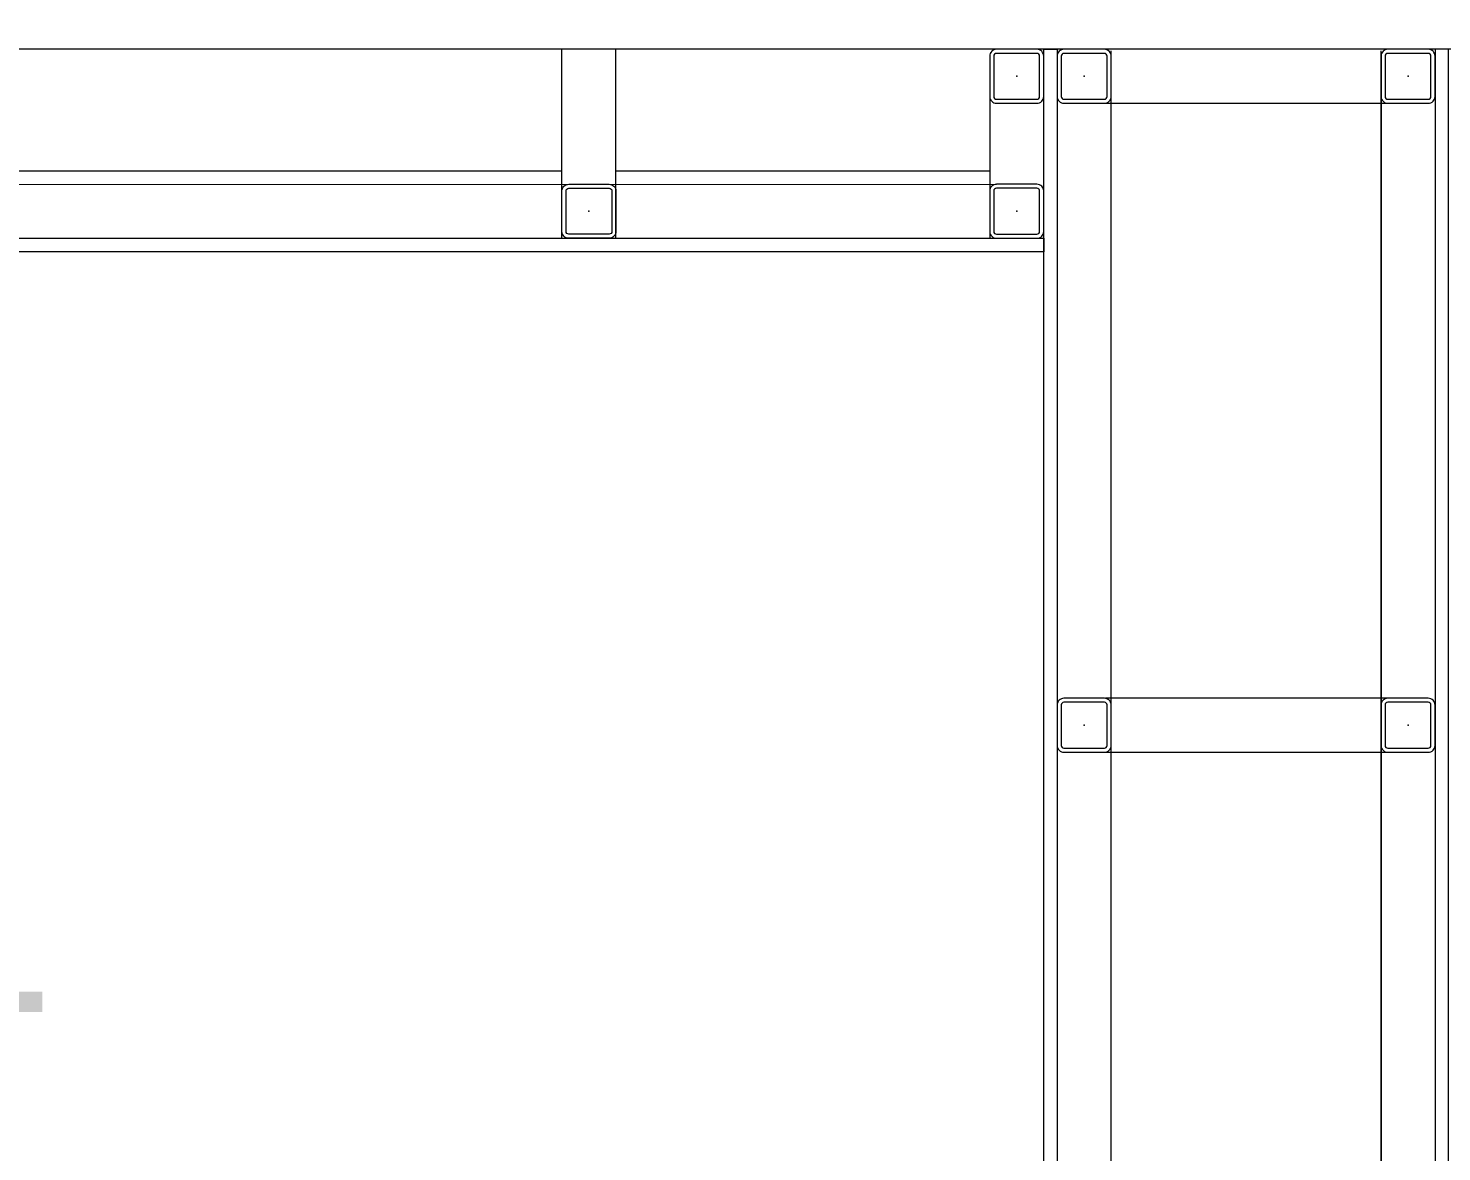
# Model space of a CAD drawing. Extents: x -3709 to 34962, y 0 to 8245.
# Drawn here: x 3145.6 to 3250.3, y 3375.8 to 3459.1 of the extents above; entities that cross this region are included whole.
import ezdxf
from ezdxf.enums import TextEntityAlignment as Align

# ---------------------------------------------------------------- set-up
doc = ezdxf.new("R2010")
doc.units = 0
doc.layers.get('0').update_dxf_attribs({"color": 9, "lineweight": 9})
for name, color, linetype, lineweight in [('00', 9, 'Continuous', 9), ('06D', 9, 'Continuous', 9), ('10', 9, 'Continuous', 9), ('11', 9, 'Continuous', 9), ('21_MAHAL', 9, 'Continuous', 9), ('33', 9, 'BATTING', 9)]:
    doc.layers.add(name, color=color, linetype=linetype, lineweight=lineweight)
doc.styles.add('Arial', font='arial.ttf', dxfattribs={"height": 2.5})
doc.styles.add('MuuM_TEXT-STANDART', font='ARIALN.TTF')
doc.linetypes.add('BATTING', pattern='A,0.0001,-0.1,[134,ltypeshp.shx,S=0.1,R=0,X=-0.1,Y=0],-0.2,[134,ltypeshp.shx,S=0.1,R=180,X=0.1,Y=0],-0.1', length=0.4001)

# ---------------------------------------------------------------- blocks, each defined once
blk = doc.blocks.new('Prf-40x40')
for points in [[(1.5, -2), (-1.5, -2, -0.414214), (-2, -1.5), (-2, 1.5, -0.414214), (-1.5, 2), (1.5, 2, -0.414214), (2, 1.5), (2, -1.5, -0.414214)], [(1.5, -1.7), (-1.5, -1.7, -0.414214), (-1.7, -1.5), (-1.7, 1.5, -0.414214), (-1.5, 1.7), (1.5, 1.7, -0.414214), (1.7, 1.5), (1.7, -1.5, -0.414214)]]:
    blk.add_lwpolyline(points, format="xyb", close=True)
blk.add_point((0, 0))
blk = doc.blocks.new('0_roomno2')
at = {"style": 'Arial'}
blk.add_attdef('ODANO', (0, 1.17), '', height=2, dxfattribs=at)
blk.add_attdef('MEKANADI', text='', height=2, dxfattribs=at).set_placement((0.35, -3), align=Align.BOTTOM_LEFT)
at = {"style": 'MuuM_TEXT-STANDART', "width": 0.6}
for tag, p in [('YER01', (10, -4.5)), ('TAVAN01', (13.75, -4.5)), ('DUVAR01', (17.5, -4.5)), ('YER02', (10, -6.75)), ('TAVAN02', (13.75, -6.75)), ('DUVAR02', (17.5, -6.75)), ('YER03', (10, -9)), ('TAVAN03', (13.75, -9)), ('DUVAR03', (17.5, -9))]:
    blk.add_attdef(tag, text='', height=1.5, dxfattribs=at).set_placement(p, align=Align.MIDDLE_CENTER)
for tag, p in [('M2', (0.35, -4.875)), ('TEMIZTAVANYUKSEKLIGI', (1.8, -8.608))]:
    blk.add_attdef(tag, text='', height=1.5, dxfattribs=at).set_placement(p, align=Align.MIDDLE_LEFT)

msp = doc.modelspace()

# ---------------------------------------------------------------- linework, layer by layer
at = {"layer": '00'}
msp.add_lwpolyline([(3475.84, 3542.5), (3450.84, 3542.5), (3450.84, 3457.5), (2820.84, 3457.5), (2820.84, 3405)], dxfattribs=at)
at = {"layer": '06D'}
for points in [[(3185.14, 3443.5), (3185.14, 3457.5)], [(3189.14, 3443.5), (3189.14, 3457.5)], [(3225.84, 3288), (3225.84, 3457)], [(3245.84, 3457), (3245.84, 3288)], [(3216.84, 3454), (3216.84, 3443.5)], [(3225.3, 3453.5), (3246.43, 3453.5)], [(3134.75, 3448.49), (3185.14, 3448.5)], [(3189.14, 3448.5), (3216.84, 3448.5)], [(3049.34, 3447.48), (3217.34, 3447.5)], [(3246.43, 3409.4), (3225.43, 3409.4)], [(3225.3, 3405.4), (3246.43, 3405.4)]]:
    msp.add_lwpolyline(points, dxfattribs=at)
at = {"layer": '11'}
for points in [[(3221.84, 3287.5), (3220.84, 3287.5), (3220.84, 3457.5), (3221.84, 3457.5)], [(3249.84, 3287.5), (3250.84, 3287.5), (3250.84, 3457.5), (3249.84, 3457.5)], [(3045.84, 3442.5), (3045.84, 3443.5), (3220.84, 3443.5), (3220.84, 3442.5)]]:
    msp.add_lwpolyline(points, close=True, dxfattribs=at)
at = {"layer": '33', "ltscale": 0.3}
for points in [[(3225.84, 3287.6), (3225.84, 3457.4)], [(3245.84, 3287.6), (3245.84, 3457.4)]]:
    msp.add_lwpolyline(points, dxfattribs=at)

# ---------------------------------------------------------------- block references
at = {"layer": '10', "xscale": -1}
for p, rotation in [((3218.84, 3455.5), 270), ((3223.84, 3455.5), 90), ((3247.84, 3455.5), 90), ((3218.84, 3445.5), 270), ((3223.84, 3407.4), 90), ((3247.84, 3407.4), 90)]:
    msp.add_blockref('Prf-40x40', p, dxfattribs=dict(at, rotation=rotation))
at = {"layer": '10', "rotation": 90.00000000000001}
msp.add_blockref('Prf-40x40', (3187.14, 3445.5), dxfattribs=at)
at = {"layer": '21_MAHAL'}
ref = msp.add_blockref('0_roomno2', (3049.47, 3373.96), dxfattribs=dict(at, xscale=7.5, yscale=7.5, zscale=7.5))
ref.add_attrib('ODANO', 'VW-ZK-14', (3049.47, 3382.74), dxfattribs={"layer": '0', "height": 15, "style": 'Arial'})

doc.saveas('drawing.dxf')
